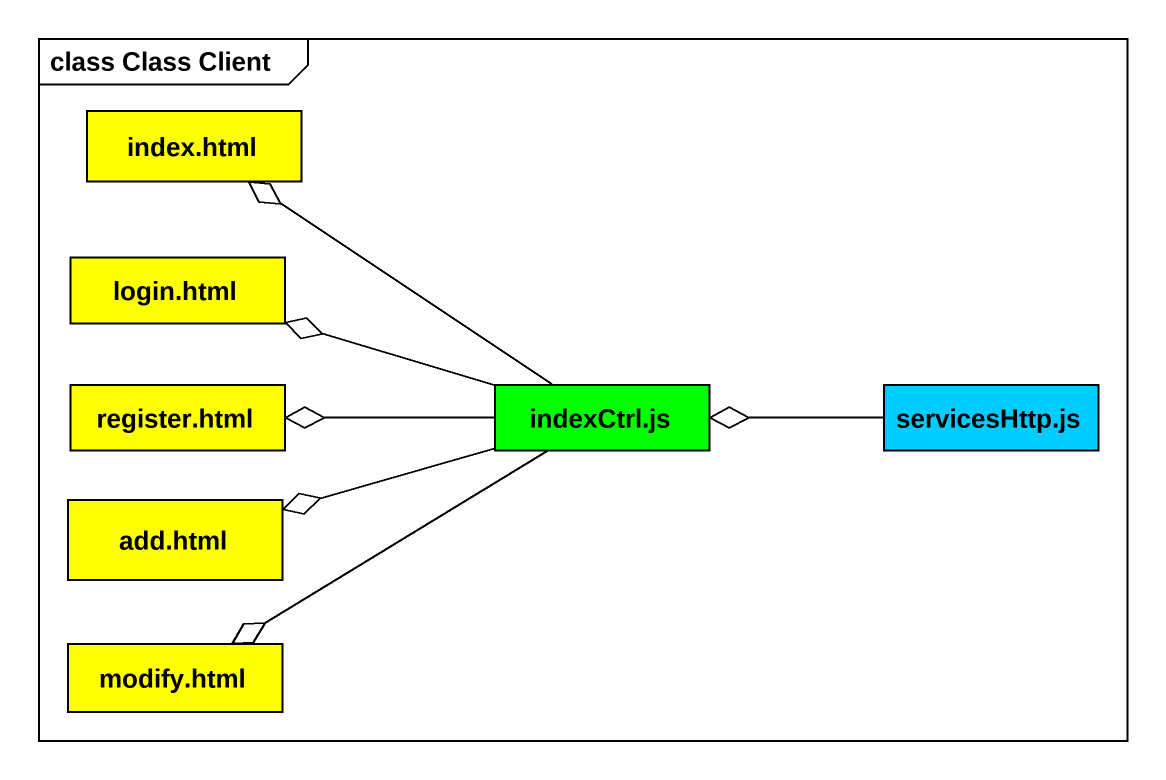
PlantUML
@startuml
mainframe class Class Client
hide circle
hide empty members
class "index.html" as index_html #FFFF00
class "login.html" as login_html #FFFF00
class "register.html" as register_html #FFFF00
class "indexCtrl.js" as indexCtrl_js #00FF00
class "servicesHttp.js" as servicesHttp_js #00CCFF
class "add.html" as add_html #FFFF00
class "modify.html" as modify_html #FFFF00
indexCtrl_js -up-o index_html
indexCtrl_js -left-o login_html
indexCtrl_js -left-o register_html
indexCtrl_js -left-o add_html
indexCtrl_js --o modify_html
servicesHttp_js -left-o indexCtrl_js
@enduml
